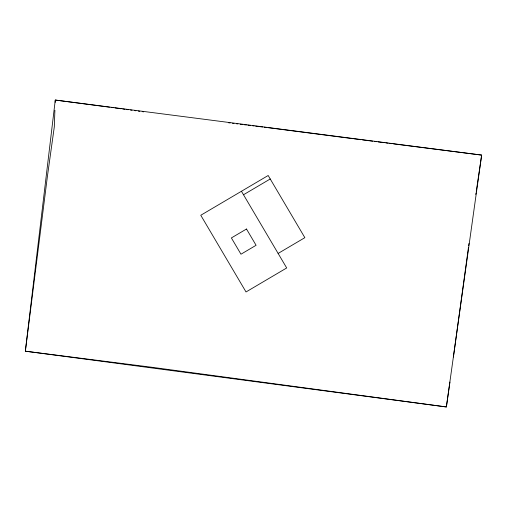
<?xml version="1.0" encoding="UTF-8"?>
<svg xmlns="http://www.w3.org/2000/svg" width="507" height="507" viewBox="0 0 507 507"><rect width="100%" height="100%" fill="white"/><g stroke="black" fill="none" stroke-linecap="round" stroke-linejoin="round"><path stroke-width="0.76" d="M54.902 110.273L54.306 126.807L47.379 176.569L25.35 351.193L151.555 367.233L446.375 406.956L449.931 382.044M55.187 102.408L55.276 100.044L481.65 155.091L446.375 406.956L25.35 351.193L55.276 100.044L109.499 107.186M468.474 247.296L453.41 357.023M468.671 245.768L468.975 243.474M475.788 194.435L476.041 192.888M476.288 191.342L481.65 155.091L393.597 143.893M243.506 194.751L270.231 178.984M278.121 253.437L304.853 237.669L268.178 175.498L200.778 215.26L246.022 291.956L286.696 267.962L241.446 191.266M228.606 122.789L230.153 122.979M232.472 123.264L234.019 123.461M236.338 123.746L237.884 123.936M240.204 124.228L242.523 124.513M244.07 124.703L246.389 124.995M247.936 125.185L250.255 125.47M252.575 125.761L254.121 125.951M255.667 126.142L262.62 127.004M264.166 127.2L266.486 127.485M268.032 127.675L353.233 138.715M354.013 138.817L360.997 139.71M362.549 139.907L372.639 141.2M374.191 141.402L376.524 141.7M378.076 141.897L384.287 142.695M385.833 142.892L388.166 143.196M389.718 143.392L392.044 143.69M111.052 107.395L113.384 107.712M114.943 107.928L121.16 108.771M122.719 108.986L125.052 109.303M126.604 109.512L128.157 109.721M130.495 110.044L132.048 110.253M134.38 110.57L135.933 110.786M138.265 111.103L139.824 111.312M142.15 111.629L143.696 111.838M246.491 229.018L231.382 237.929L240.977 254.203L256.086 245.287L246.491 229.018"/></g></svg>
